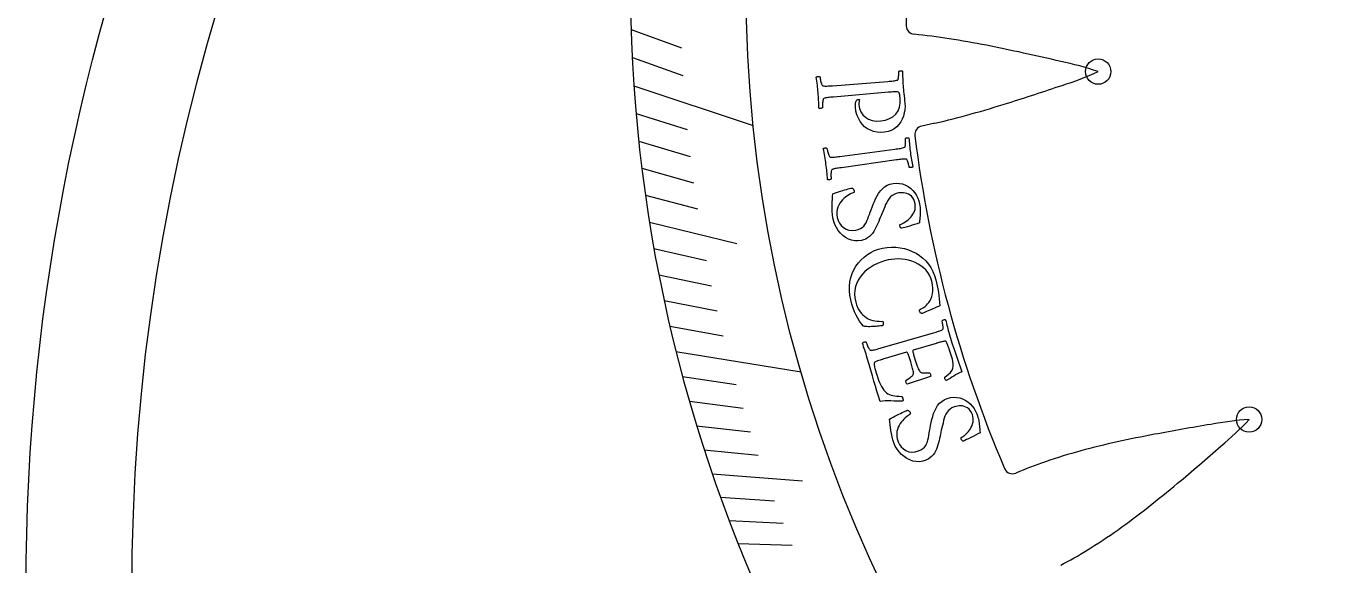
# Model space of a CAD drawing. Header units: millimetres. Extents: x -61 to 61, y -61 to 61.
# Drawn here: x -60.75 to -23.45, y 0.67 to 16.16 of the extents above; entities that cross this region are included whole.
import ezdxf

# ---------------------------------------------------------------- set-up
doc = ezdxf.new("R2010")
doc.units = ezdxf.units.MM
for name, color, linetype in [('CUT_INNER', 6, 'Continuous'), ('CUT_OUTER', 1, 'Continuous'), ('ENGRAVE', 7, 'Continuous'), ('ENGRAVE_FINE', 8, 'Continuous'), ('TEXT', 5, 'Continuous')]:
    doc.layers.add(name, color=color, linetype=linetype)

msp = doc.modelspace()

# ---------------------------------------------------------------- linework, layer by layer
at = {"layer": 'CUT_INNER'}
msp.add_lwpolyline([(-34.6511, 13.3619), (-35.0287, 13.2817)], dxfattribs=at)
for centre, radius, start, end in [((-0.0003, 17.3601), 35.4923, 92.38122, 181.94185), ((-0.0001, 0), 57.7124, 121.992876, 268.538679), ((-0.0002, 17.3596), 43.3901, 133.66091, 237.28798), ((-35.2224, 16.1658), 0.25, 181.93359, 263.62679), ((-36.9843, -1.7653), 17.7675, 81.10879, 84.39898), ((-38.5116, -11.6718), 27.7911, 78.92215, 81.1546), ((-42.4184, -31.6875), 48.1844, 77.64076, 78.93621), ((-48.8219, -61.2319), 78.4147, 76.888453, 77.6909), ((-32.9302, 6.082), 9.2531, 71.29629, 78.17294), ((-33.7747, 23.2755), 9.2509, 287.44678, 294.33332), ((-53.4529, 80.4569), 69.7207, 287.43513, 288.785402), ((-43.2973, 48.0963), 35.804, 285.70487, 287.44646), ((-39.668, 35.177), 22.3846, 282.95135, 285.71302), ((-34.9767, 13.0371), 0.25, 101.99821, 187.20703), ((-0.0085, 17.3579), 35.4841, 187.04502, 203.09191), ((-14.7016, -68.137), 73.8318, 99.375973, 100.650986), ((-25.0179, -4.3732), 9.2416, 93.79016, 100.67508), ((-32.3757, 11.1766), 9.2504, 309.94668, 316.83323), ((-24.5981, -17.6808), 22.4093, 102.40711, 105.16278), ((-21.7077, -30.7959), 35.8391, 100.67699, 102.41524), ((-26.2786, -11.4797), 15.9846, 105.16267, 108.98778), ((-72.4386, 56.4752), 69.7207, 309.93513, 311.285402), ((-32.4194, 3.5385), 0.25, 203.02734, 292.63135), ((-28.0117, -6.555), 10.764, 108.79407, 113.61278), ((-50.6723, 30.4643), 35.804, 308.20487, 309.94646), ((-42.3752, 19.9173), 22.3846, 305.45135, 308.21302), ((-38.6529, 14.6894), 15.9669, 301.61797, 305.45144), ((-35.7449, 9.8809), 10.3477, 297.06902, 301.86487)]:
    msp.add_arc(centre, radius, start, end, dxfattribs=at)
at = {"layer": 'CUT_OUTER'}
msp.add_circle((0, 0), 60.75, dxfattribs=at)
at = {"layer": 'ENGRAVE'}
for points in [[(-43.292, 14.441), (-39.867, 13.2985)], [(-42.086, 6.8011), (-38.4941, 6.2206)]]:
    msp.add_lwpolyline(points, dxfattribs=at)
for centre, radius in [((0, 17.3597), 40.0734), ((-29.9621, 14.8464), 0.3645), ((-25.628, 4.8486), 0.3645)]:
    msp.add_circle(centre, radius, dxfattribs=at)
at = {"layer": 'ENGRAVE_FINE'}
for points in [[(-43.3708, 16.0594), (-41.9286, 15.5254)], [(-43.3388, 15.2467), (-41.8867, 14.7359)], [(-43.2308, 13.6423), (-41.7599, 13.1781)], [(-43.1554, 12.8509), (-41.6759, 12.4103)], [(-43.0663, 12.067), (-41.5786, 11.6501)], [(-42.9638, 11.2907), (-41.4683, 10.8977)], [(-42.8482, 10.5222), (-40.3382, 9.9058)], [(-42.7199, 9.7617), (-41.2103, 9.4167)], [(-42.5792, 9.0092), (-41.0632, 8.6884)], [(-42.4264, 8.2648), (-40.9045, 7.9683)], [(-42.2619, 7.5288), (-40.7346, 7.2567)], [(-41.899, 6.0819), (-40.3622, 5.8588)], [(-41.7013, 5.3712), (-40.1604, 5.1728)], [(-41.493, 4.6692), (-39.9485, 4.4954)], [(-41.2746, 3.9758), (-39.727, 3.8267)], [(-41.0462, 3.2912), (-38.4567, 3.0835)], [(-40.8083, 2.6153), (-39.256, 2.5158)], [(-40.5611, 1.9482), (-39.0071, 1.8735)], [(-40.3048, 1.2899), (-38.7497, 1.2402)]]:
    msp.add_lwpolyline(points, dxfattribs=at)
at = {"layer": 'TEXT'}
for points in [[(-36.1002, 13.1052), (-36.2095, 13.0986), (-36.3133, 13.1054), (-36.4117, 13.1257), (-36.5047, 13.1595), (-36.5908, 13.2058), (-36.6684, 13.2634), (-36.7376, 13.3325), (-36.7982, 13.4129), (-36.849, 13.5034), (-36.8886, 13.6026), (-36.9171, 13.7105), (-36.9343, 13.8269), (-36.9354, 13.8432), (-36.9357, 13.862), (-36.9353, 13.8832), (-36.9342, 13.9068), (-36.9321, 13.9305), (-36.9288, 13.952), (-36.9243, 13.9712), (-36.9187, 13.9881), (-36.9145, 13.9932), (-36.9088, 14.0004), (-36.9016, 14.0096), (-36.8929, 14.0208), (-36.8825, 14.0317), (-36.8701, 14.04), (-36.8559, 14.0455), (-36.8397, 14.0484), (-36.8299, 14.0481), (-36.8231, 14.0451), (-36.8195, 14.0395), (-36.819, 14.0313), (-36.8215, 14.0157), (-36.8243, 13.9996), (-36.8272, 13.9829), (-36.8303, 13.9658), (-36.8328, 13.948), (-36.8341, 13.9294), (-36.8341, 13.91), (-36.8328, 13.8897), (-36.8132, 13.7842), (-36.7754, 13.6895), (-36.7196, 13.6058), (-36.6457, 13.5333), (-36.5558, 13.4766), (-36.4519, 13.4406), (-36.3341, 13.4251), (-36.2024, 13.43), (-36.0716, 13.4536), (-35.9566, 13.4939), (-35.8572, 13.5508), (-35.7734, 13.6244), (-35.7088, 13.7142), (-35.6666, 13.8204), (-35.6469, 13.9429), (-35.6494, 14.082), (-35.6514, 14.1005), (-35.6542, 14.1233), (-35.6578, 14.1504), (-35.6623, 14.1817), (-35.6683, 14.2116), (-35.6765, 14.2342), (-35.687, 14.2494), (-35.6996, 14.2574), (-35.7203, 14.2621), (-35.7468, 14.2648), (-35.7791, 14.2653), (-35.8172, 14.2638), (-35.8583, 14.261), (-35.8996, 14.258), (-35.9412, 14.2548), (-35.9829, 14.2513), (-37.5667, 14.1145), (-37.6079, 14.1108), (-37.6476, 14.107), (-37.6859, 14.1031), (-37.7227, 14.0991), (-37.757, 14.0943), (-37.7879, 14.0881), (-37.8153, 14.0805), (-37.8392, 14.0715), (-37.8479, 14.0639), (-37.8556, 14.0506), (-37.8623, 14.0315), (-37.868, 14.0066), (-37.8726, 13.9786), (-37.8759, 13.9499), (-37.8779, 13.9206), (-37.8787, 13.8907), (-37.8786, 13.8628), (-37.8783, 13.8395), (-37.8776, 13.8209), (-37.8767, 13.807), (-37.8852, 13.8009), (-37.8967, 13.7958), (-37.9112, 13.7917), (-37.9287, 13.7884), (-37.9463, 13.7869), (-37.9612, 13.7878), (-37.9735, 13.7912), (-37.9832, 13.797), (-37.9849, 13.8549), (-37.9866, 13.9116), (-37.9883, 13.967), (-37.9901, 14.0212), (-37.9923, 14.0751), (-37.9952, 14.1297), (-37.9988, 14.185), (-38.0031, 14.2409), (-38.0078, 14.2953), (-38.0133, 14.3499), (-38.0194, 14.4047), (-38.0261, 14.4597), (-38.0333, 14.5152), (-38.0407, 14.5714), (-38.0483, 14.6283), (-38.0561, 14.686), (-38.0475, 14.6933), (-38.0359, 14.6986), (-38.0213, 14.7019), (-38.0037, 14.7033), (-37.986, 14.703), (-37.971, 14.7012), (-37.9588, 14.698), (-37.9494, 14.6935), (-37.948, 14.6796), (-37.9457, 14.6611), (-37.9422, 14.6381), (-37.9377, 14.6106), (-37.9321, 14.5811), (-37.9253, 14.5521), (-37.9173, 14.5238), (-37.9082, 14.496), (-37.8984, 14.4718), (-37.8887, 14.4542), (-37.879, 14.4431), (-37.8693, 14.4386), (-37.8442, 14.4336), (-37.816, 14.4306), (-37.7845, 14.4295), (-37.7498, 14.4304), (-37.7129, 14.4324), (-37.6745, 14.4348), (-37.6347, 14.4375), (-37.5935, 14.4406), (-36.0048, 14.564), (-35.9635, 14.5673), (-35.9234, 14.5707), (-35.8845, 14.5743), (-35.8468, 14.5781), (-35.8116, 14.5825), (-35.78, 14.5883), (-35.7522, 14.5954), (-35.728, 14.6038), (-35.7177, 14.6095), (-35.7093, 14.6213), (-35.7027, 14.6391), (-35.6981, 14.6629), (-35.6947, 14.69), (-35.6921, 14.7174), (-35.6902, 14.7453), (-35.689, 14.7735), (-35.6884, 14.7998), (-35.6882, 14.8217), (-35.6883, 14.8392), (-35.6889, 14.8523), (-35.6802, 14.8578), (-35.6685, 14.8624), (-35.6539, 14.8661), (-35.6364, 14.8688), (-35.6188, 14.8699), (-35.6038, 14.8688), (-35.5916, 14.8654), (-35.5821, 14.8598), (-35.5803, 14.8055), (-35.5787, 14.7519), (-35.5773, 14.6989), (-35.5761, 14.6466), (-35.5746, 14.5947), (-35.5724, 14.5432), (-35.5694, 14.4919), (-35.5656, 14.4409), (-35.5609, 14.3873), (-35.5555, 14.3316), (-35.5493, 14.274), (-35.5424, 14.2144), (-35.5351, 14.1516), (-35.5278, 14.0845), (-35.5204, 14.013), (-35.513, 13.9372), (-35.5087, 13.8435), (-35.5142, 13.7508), (-35.5294, 13.6591), (-35.5543, 13.5683), (-35.5887, 13.4813), (-35.6326, 13.4008), (-35.686, 13.3268), (-35.7488, 13.2594), (-35.8215, 13.2016), (-35.9043, 13.1566), (-35.9972, 13.1244), (-36.1002, 13.1052)], [(-35.3552, 12.518), (-35.3476, 12.466), (-35.3394, 12.4149), (-35.3305, 12.3645), (-35.321, 12.3149), (-35.311, 12.2652), (-35.3011, 12.2143), (-35.2912, 12.1622), (-35.2813, 12.109), (-35.2893, 12.1015), (-35.3005, 12.0956), (-35.3149, 12.0913), (-35.3323, 12.0885), (-35.35, 12.0874), (-35.3651, 12.0878), (-35.3774, 12.0898), (-35.3871, 12.0933), (-35.3894, 12.1063), (-35.3931, 12.1238), (-35.3981, 12.1457), (-35.4045, 12.172), (-35.4119, 12.2), (-35.4198, 12.227), (-35.4283, 12.253), (-35.4373, 12.278), (-35.4469, 12.2997), (-35.4572, 12.3158), (-35.468, 12.3262), (-35.4796, 12.3311), (-35.5006, 12.333), (-35.5243, 12.3335), (-35.5507, 12.3324), (-35.5798, 12.3298), (-35.6109, 12.3262), (-35.6433, 12.3222), (-35.6772, 12.3178), (-35.7124, 12.3129), (-35.7181, 12.3121), (-35.7238, 12.3113), (-35.7295, 12.3105), (-35.7352, 12.3097), (-35.7408, 12.3089), (-35.7465, 12.3081), (-35.7522, 12.3073), (-35.7579, 12.3065), (-37.3357, 12.0835), (-37.3414, 12.0827), (-37.347, 12.0819), (-37.3527, 12.0811), (-37.3584, 12.0803), (-37.3641, 12.0795), (-37.3697, 12.0787), (-37.3754, 12.0779), (-37.3811, 12.0771), (-37.4162, 12.072), (-37.4496, 12.067), (-37.4813, 12.0619), (-37.5114, 12.0568), (-37.5392, 12.0512), (-37.5642, 12.0449), (-37.5865, 12.0377), (-37.6059, 12.0297), (-37.6142, 12.0217), (-37.6212, 12.0079), (-37.6269, 11.9885), (-37.6312, 11.9634), (-37.6343, 11.935), (-37.636, 11.9058), (-37.6363, 11.8758), (-37.6353, 11.8451), (-37.6336, 11.8164), (-37.6319, 11.7926), (-37.6302, 11.7737), (-37.6285, 11.7597), (-37.6367, 11.7532), (-37.6479, 11.7475), (-37.6622, 11.7426), (-37.6794, 11.7384), (-37.6969, 11.7359), (-37.7119, 11.736), (-37.7244, 11.7387), (-37.7343, 11.744), (-37.7391, 11.8017), (-37.7439, 11.8582), (-37.7487, 11.9135), (-37.7534, 11.9675), (-37.7585, 12.0212), (-37.7644, 12.0756), (-37.7709, 12.1305), (-37.7782, 12.1861), (-37.786, 12.2403), (-37.7944, 12.2949), (-37.8035, 12.3499), (-37.8134, 12.4053), (-37.8237, 12.4612), (-37.8342, 12.5175), (-37.8449, 12.5743), (-37.8558, 12.6316), (-37.8476, 12.6393), (-37.8363, 12.6453), (-37.8219, 12.6494), (-37.8044, 12.6517), (-37.7867, 12.6523), (-37.7716, 12.6514), (-37.7593, 12.6489), (-37.7496, 12.6448), (-37.7475, 12.6309), (-37.7441, 12.6122), (-37.7393, 12.5889), (-37.7333, 12.5608), (-37.7259, 12.5307), (-37.7175, 12.5016), (-37.7079, 12.4734), (-37.6973, 12.446), (-37.6863, 12.4224), (-37.6756, 12.4053), (-37.6653, 12.3948), (-37.6554, 12.3908), (-37.6301, 12.3872), (-37.6017, 12.3857), (-37.5702, 12.3863), (-37.5356, 12.3891), (-37.4988, 12.3931), (-37.4606, 12.3976), (-37.421, 12.4024), (-37.3801, 12.4078), (-35.8004, 12.617), (-35.7593, 12.6226), (-35.7194, 12.6282), (-35.6808, 12.6339), (-35.6434, 12.6397), (-35.6085, 12.646), (-35.5773, 12.6535), (-35.5499, 12.6621), (-35.5262, 12.6718), (-35.5162, 12.6781), (-35.5084, 12.6903), (-35.5028, 12.7084), (-35.4995, 12.7325), (-35.4976, 12.7598), (-35.4965, 12.7877), (-35.4962, 12.8161), (-35.4967, 12.8452), (-35.4976, 12.8723), (-35.4986, 12.8947), (-35.4997, 12.9125), (-35.501, 12.9257), (-35.4926, 12.9317), (-35.4812, 12.9369), (-35.4669, 12.9413), (-35.4495, 12.945), (-35.432, 12.947), (-35.417, 12.9467), (-35.4046, 12.944), (-35.3949, 12.9389), (-35.3901, 12.8847), (-35.3855, 12.8309), (-35.3812, 12.7775), (-35.3771, 12.7245), (-35.3727, 12.6721), (-35.3676, 12.6202), (-35.3617, 12.5688), (-35.3552, 12.518)], [(-35.0908, 11.0445), (-35.082, 10.9911), (-35.0757, 10.9422), (-35.0718, 10.8977), (-35.0703, 10.8576), (-35.0706, 10.8193), (-35.0719, 10.7804), (-35.0743, 10.7408), (-35.0778, 10.7005), (-35.0817, 10.6574), (-35.0856, 10.6094), (-35.0895, 10.5565), (-35.0934, 10.4987), (-35.1632, 10.4745), (-35.2344, 10.4511), (-35.307, 10.4285), (-35.381, 10.4069), (-35.451, 10.3871), (-35.5116, 10.3704), (-35.5628, 10.3566), (-35.6047, 10.3459), (-35.6135, 10.3444), (-35.622, 10.3472), (-35.6301, 10.3544), (-35.6378, 10.3658), (-35.6446, 10.3789), (-35.65, 10.3909), (-35.6539, 10.4017), (-35.6564, 10.4113), (-35.6578, 10.4236), (-35.6571, 10.4348), (-35.6542, 10.445), (-35.6492, 10.4543), (-35.6151, 10.4665), (-35.5789, 10.483), (-35.5405, 10.5036), (-35.5, 10.5283), (-35.4593, 10.5567), (-35.4201, 10.5882), (-35.3824, 10.6229), (-35.3464, 10.6607), (-35.3131, 10.7013), (-35.2839, 10.7444), (-35.2587, 10.7898), (-35.2376, 10.8377), (-35.2222, 10.8877), (-35.214, 10.9392), (-35.2131, 10.9924), (-35.2195, 11.0473), (-35.2356, 11.1147), (-35.2583, 11.1731), (-35.2875, 11.2225), (-35.3234, 11.2629), (-35.3639, 11.2957), (-35.4071, 11.322), (-35.4532, 11.3418), (-35.5019, 11.3552), (-35.5515, 11.3632), (-35.5998, 11.3667), (-35.6469, 11.3658), (-35.6927, 11.3604), (-35.7624, 11.3439), (-35.8243, 11.319), (-35.8785, 11.2858), (-35.9249, 11.244), (-35.9656, 11.1958), (-36.0026, 11.1428), (-36.0357, 11.0852), (-36.0651, 11.023), (-36.0927, 10.9582), (-36.1206, 10.8929), (-36.1489, 10.8273), (-36.1774, 10.7612), (-36.198, 10.7104), (-36.2194, 10.657), (-36.2418, 10.6009), (-36.2651, 10.5422), (-36.2898, 10.4824), (-36.3164, 10.4231), (-36.345, 10.3642), (-36.3756, 10.3059), (-36.4091, 10.2497), (-36.4464, 10.1975), (-36.4877, 10.1492), (-36.5328, 10.1049), (-36.5824, 10.0662), (-36.6372, 10.0346), (-36.6969, 10.0103), (-36.7618, 9.9931), (-36.8596, 9.9807), (-36.9543, 9.9835), (-37.0459, 10.0015), (-37.1344, 10.0347), (-37.2179, 10.0807), (-37.2945, 10.1366), (-37.3641, 10.2025), (-37.4267, 10.2783), (-37.4806, 10.3616), (-37.5243, 10.4497), (-37.5576, 10.5425), (-37.5806, 10.6399), (-37.5946, 10.7336), (-37.6028, 10.8265), (-37.6054, 10.9186), (-37.6023, 11.0098), (-37.5967, 11.0982), (-37.5922, 11.1817), (-37.5885, 11.2602), (-37.5859, 11.3338), (-37.532, 11.3539), (-37.4761, 11.3735), (-37.4182, 11.3927), (-37.3583, 11.4114), (-37.2993, 11.4291), (-37.2438, 11.4452), (-37.1919, 11.4598), (-37.1437, 11.4728), (-37.1016, 11.4837), (-37.0684, 11.492), (-37.0439, 11.4977), (-37.0282, 11.5008), (-37.0175, 11.4924), (-37.0075, 11.4832), (-36.998, 11.4732), (-36.9892, 11.4624), (-36.9814, 11.451), (-36.9753, 11.439), (-36.9708, 11.4265), (-36.9678, 11.4136), (-36.9675, 11.3979), (-36.9719, 11.3848), (-36.9811, 11.3744), (-36.9951, 11.3666), (-37.0228, 11.3547), (-37.0549, 11.3389), (-37.0916, 11.3192), (-37.1326, 11.2956), (-37.1758, 11.2679), (-37.2191, 11.2357), (-37.2623, 11.199), (-37.3055, 11.1579), (-37.3462, 11.1122), (-37.3819, 11.0618), (-37.4127, 11.0067), (-37.4385, 10.947), (-37.457, 10.8822), (-37.466, 10.8118), (-37.4654, 10.7359), (-37.4551, 10.6545), (-37.432, 10.5689), (-37.395, 10.4917), (-37.3441, 10.4232), (-37.2794, 10.3634), (-37.2033, 10.3174), (-37.1183, 10.2905), (-37.0245, 10.2827), (-36.922, 10.2937), (-36.8501, 10.312), (-36.7883, 10.3373), (-36.7366, 10.3697), (-36.6949, 10.409), (-36.6602, 10.4541), (-36.6292, 10.5038), (-36.6019, 10.5579), (-36.5783, 10.6166), (-36.5561, 10.6787), (-36.5334, 10.743), (-36.5099, 10.8094), (-36.4858, 10.878), (-36.4556, 10.955), (-36.4233, 11.0333), (-36.389, 11.1131), (-36.3525, 11.1942), (-36.3122, 11.2733), (-36.2663, 11.3473), (-36.2148, 11.416), (-36.1578, 11.4795), (-36.0939, 11.5345), (-36.0218, 11.578), (-35.9415, 11.6099), (-35.8531, 11.6304), (-35.7572, 11.6393), (-35.6657, 11.6347), (-35.5784, 11.6167), (-35.4956, 11.5853), (-35.4184, 11.543), (-35.3481, 11.4921), (-35.2848, 11.4326), (-35.2283, 11.3645), (-35.18, 11.2902), (-35.141, 11.2122), (-35.1113, 11.1303), (-35.0908, 11.0445)], [(-34.6243, 8.8665), (-34.6041, 8.7804), (-34.585, 8.692), (-34.567, 8.6011), (-34.5501, 8.5078), (-34.5354, 8.4126), (-34.524, 8.3156), (-34.5158, 8.2171), (-34.5109, 8.1169), (-34.5154, 8.1148), (-34.529, 8.1087), (-34.5516, 8.0985), (-34.5832, 8.0842), (-34.621, 8.0674), (-34.6619, 8.0494), (-34.706, 8.0303), (-34.7533, 8.0101), (-34.801, 7.9898), (-34.8464, 7.9703), (-34.8896, 7.9516), (-34.9306, 7.9337), (-34.9663, 7.9182), (-34.994, 7.9066), (-35.0135, 7.8988), (-35.025, 7.8948), (-35.0323, 7.8928), (-35.0407, 7.8944), (-35.05, 7.8996), (-35.0603, 7.9083), (-35.0702, 7.9193), (-35.0783, 7.9313), (-35.0848, 7.9442), (-35.0895, 7.9581), (-35.092, 7.9704), (-35.0929, 7.9821), (-35.0922, 7.9933), (-35.0899, 8.004), (-35.0681, 8.015), (-35.0414, 8.0299), (-35.0098, 8.0487), (-34.9734, 8.0714), (-34.9347, 8.0989), (-34.8965, 8.1319), (-34.8587, 8.1704), (-34.8214, 8.2145), (-34.787, 8.2646), (-34.7581, 8.3216), (-34.7345, 8.3853), (-34.7163, 8.4558), (-34.706, 8.534), (-34.7064, 8.6206), (-34.7173, 8.7158), (-34.7387, 8.8196), (-34.7673, 8.9118), (-34.8059, 8.9969), (-34.8546, 9.075), (-34.9135, 9.1462), (-34.9808, 9.2103), (-35.0546, 9.2672), (-35.1349, 9.317), (-35.2218, 9.3597), (-35.3133, 9.395), (-35.4074, 9.4229), (-35.5042, 9.4433), (-35.6038, 9.4562), (-35.7039, 9.4616), (-35.8026, 9.4595), (-35.8999, 9.4499), (-35.9958, 9.4328), (-36.1009, 9.4059), (-36.2035, 9.372), (-36.3036, 9.3311), (-36.4011, 9.2831), (-36.494, 9.2283), (-36.5802, 9.1669), (-36.6598, 9.099), (-36.7327, 9.0244), (-36.7971, 8.9436), (-36.8512, 8.8569), (-36.8949, 8.7645), (-36.9284, 8.6662), (-36.9493, 8.5625), (-36.9559, 8.4539), (-36.9479, 8.3404), (-36.9253, 8.2221), (-36.9018, 8.1412), (-36.8732, 8.0685), (-36.8395, 8.0038), (-36.801, 7.9472), (-36.7594, 7.8975), (-36.7166, 7.8533), (-36.6728, 7.8148), (-36.628, 7.782), (-36.5653, 7.7445), (-36.5018, 7.7153), (-36.4375, 7.6945), (-36.3724, 7.682), (-36.3092, 7.675), (-36.2507, 7.6707), (-36.1969, 7.6693), (-36.1478, 7.6705), (-36.1387, 7.6401), (-36.1354, 7.6096), (-36.138, 7.5789), (-36.1465, 7.5482), (-36.1628, 7.5446), (-36.1861, 7.5409), (-36.2162, 7.5371), (-36.2533, 7.5331), (-36.2947, 7.5292), (-36.3378, 7.5256), (-36.3828, 7.5223), (-36.4296, 7.5192), (-36.4761, 7.5169), (-36.5202, 7.5158), (-36.5619, 7.5158), (-36.6012, 7.517), (-36.636, 7.5194), (-36.6642, 7.5231), (-36.6858, 7.5281), (-36.7008, 7.5344), (-36.7596, 7.6018), (-36.8145, 7.6759), (-36.8655, 7.7568), (-36.9126, 7.8443), (-36.9561, 7.9399), (-36.9963, 8.045), (-37.0331, 8.1595), (-37.0663, 8.2835), (-37.0929, 8.4184), (-37.1057, 8.5505), (-37.1048, 8.6796), (-37.0903, 8.8057), (-37.0636, 8.9273), (-37.0258, 9.0428), (-36.977, 9.1522), (-36.9174, 9.2555), (-36.8482, 9.3515), (-36.7706, 9.4391), (-36.6847, 9.5183), (-36.5907, 9.5892), (-36.4896, 9.6507), (-36.3826, 9.7018), (-36.2697, 9.7426), (-36.1511, 9.7732), (-36.0229, 9.7942), (-35.8963, 9.8032), (-35.7713, 9.8003), (-35.6479, 9.7856), (-35.5276, 9.7601), (-35.4117, 9.7247), (-35.3001, 9.6796), (-35.1929, 9.6247), (-35.0917, 9.5604), (-34.9983, 9.487), (-34.9127, 9.4045), (-34.8347, 9.3128), (-34.7659, 9.2128), (-34.708, 9.1052), (-34.6608, 8.9898), (-34.6243, 8.8665)], [(-34.2399, 7.3069), (-34.2027, 7.1835), (-34.1618, 7.0546), (-34.1172, 6.9201), (-34.0688, 6.7802), (-34.0192, 6.6383), (-33.9709, 6.4979), (-33.9239, 6.3591), (-33.8783, 6.2217), (-33.941, 6.1908), (-34.0006, 6.1594), (-34.057, 6.1276), (-34.1102, 6.0953), (-34.1624, 6.0628), (-34.2156, 6.0305), (-34.2698, 5.9982), (-34.3251, 5.966), (-34.3364, 5.9737), (-34.3465, 5.9852), (-34.3553, 6.0005), (-34.3629, 6.0196), (-34.368, 6.0403), (-34.3681, 6.0568), (-34.3634, 6.0691), (-34.3537, 6.0771), (-34.2664, 6.1399), (-34.2005, 6.2018), (-34.1558, 6.2629), (-34.1325, 6.3232), (-34.124, 6.3841), (-34.1241, 6.447), (-34.1328, 6.5119), (-34.15, 6.5789), (-34.2412, 6.8721), (-34.2451, 6.8848), (-34.2507, 6.9017), (-34.2578, 6.923), (-34.2665, 6.9485), (-34.2761, 6.9757), (-34.2861, 7.0018), (-34.2965, 7.0268), (-34.3073, 7.0508), (-34.3183, 7.0714), (-34.329, 7.0863), (-34.3395, 7.0956), (-34.3498, 7.0992), (-34.3708, 7.098), (-34.3944, 7.0949), (-34.4203, 7.09), (-34.4486, 7.0831), (-34.4784, 7.075), (-34.5085, 7.0666), (-34.5391, 7.0579), (-34.57, 7.0488), (-34.5821, 7.0452), (-34.5929, 7.0419), (-34.6023, 7.0391), (-34.6103, 7.0368), (-35.2768, 6.838), (-35.2825, 6.8331), (-35.2852, 6.8227), (-35.2847, 6.8069), (-35.2811, 6.7857), (-35.2754, 6.7611), (-35.2689, 6.7353), (-35.2615, 6.7083), (-35.2533, 6.6802), (-35.1972, 6.4967), (-35.1783, 6.4375), (-35.1606, 6.3855), (-35.1442, 6.3408), (-35.1289, 6.3033), (-35.1138, 6.2722), (-35.0979, 6.2466), (-35.0813, 6.2264), (-35.0638, 6.2116), (-35.0446, 6.2009), (-35.0228, 6.1931), (-34.9984, 6.1881), (-34.9714, 6.1859), (-34.9407, 6.1856), (-34.9053, 6.1864), (-34.8653, 6.1882), (-34.8205, 6.191), (-34.808, 6.1901), (-34.7969, 6.1829), (-34.7872, 6.1693), (-34.7791, 6.1494), (-34.7738, 6.1293), (-34.7719, 6.1116), (-34.7732, 6.0962), (-34.7777, 6.0832), (-35.4466, 5.8663), (-35.4559, 5.8733), (-35.4645, 5.8845), (-35.4725, 5.8999), (-35.4799, 5.9195), (-35.4846, 5.9398), (-35.4849, 5.9569), (-35.4806, 5.971), (-35.4719, 5.9821), (-35.4283, 6.0094), (-35.3915, 6.0333), (-35.3613, 6.0537), (-35.3378, 6.0708), (-35.3194, 6.0854), (-35.3045, 6.0983), (-35.293, 6.1097), (-35.2851, 6.1194), (-35.2794, 6.1285), (-35.2745, 6.1381), (-35.2706, 6.1482), (-35.2675, 6.1587), (-35.2646, 6.1728), (-35.2646, 6.1923), (-35.2677, 6.2173), (-35.2737, 6.2479), (-35.2816, 6.2819), (-35.2905, 6.3173), (-35.3002, 6.3542), (-35.3109, 6.3925), (-35.322, 6.4309), (-35.3328, 6.4682), (-35.3436, 6.5043), (-35.3541, 6.5392), (-35.3617, 6.5634), (-35.3699, 6.5891), (-35.3788, 6.6164), (-35.3884, 6.6451), (-35.3982, 6.6736), (-35.4079, 6.6999), (-35.4174, 6.724), (-35.4267, 6.746), (-35.436, 6.7639), (-35.4452, 6.7759), (-35.4544, 6.782), (-35.4635, 6.7823), (-36.1446, 6.5791), (-36.1488, 6.5779), (-36.1538, 6.5764), (-36.1597, 6.5746), (-36.1666, 6.5726), (-36.194, 6.5643), (-36.2251, 6.5546), (-36.2597, 6.5437), (-36.2979, 6.5314), (-36.3333, 6.5189), (-36.3595, 6.5074), (-36.3766, 6.4969), (-36.3844, 6.4874), (-36.3901, 6.4643), (-36.3927, 6.4399), (-36.392, 6.4141), (-36.3882, 6.387), (-36.3813, 6.3555), (-36.3714, 6.3166), (-36.3584, 6.2702), (-36.3423, 6.2164), (-36.2885, 6.0421), (-36.2667, 5.978), (-36.2417, 5.9155), (-36.2136, 5.8544), (-36.1823, 5.7949), (-36.1492, 5.7399), (-36.1152, 5.6923), (-36.0806, 5.6521), (-36.0454, 5.6193), (-36.004, 5.5885), (-35.9585, 5.5642), (-35.9088, 5.5465), (-35.855, 5.5353), (-35.7981, 5.528), (-35.7394, 5.5219), (-35.6787, 5.5169), (-35.6162, 5.5132), (-35.6047, 5.5105), (-35.5944, 5.5023), (-35.5854, 5.4886), (-35.5775, 5.4696), (-35.5688, 5.4392), (-35.5647, 5.4133), (-35.565, 5.3919), (-35.57, 5.3751), (-35.6523, 5.3764), (-35.7373, 5.3781), (-35.8249, 5.3804), (-35.9152, 5.3832), (-36.0031, 5.3846), (-36.0833, 5.3829), (-36.1559, 5.3779), (-36.2208, 5.3696), (-36.2683, 5.5157), (-36.3142, 5.6618), (-36.3584, 5.8079), (-36.401, 5.954), (-36.4444, 6.1047), (-36.4909, 6.2645), (-36.5404, 6.4337), (-36.5928, 6.6121), (-36.6112, 6.6739), (-36.6293, 6.7322), (-36.6471, 6.7871), (-36.6645, 6.8386), (-36.6815, 6.8889), (-36.698, 6.9404), (-36.7141, 6.993), (-36.7296, 7.0468), (-36.7227, 7.0557), (-36.7124, 7.0633), (-36.6987, 7.0695), (-36.6818, 7.0744), (-36.6643, 7.0777), (-36.6493, 7.079), (-36.6367, 7.0783), (-36.6266, 7.0758), (-36.6224, 7.0623), (-36.6162, 7.0444), (-36.6081, 7.022), (-36.5979, 6.9951), (-36.5861, 6.9665), (-36.5735, 6.9389), (-36.5598, 6.9124), (-36.5452, 6.887), (-36.5308, 6.8652), (-36.5177, 6.8499), (-36.5059, 6.8411), (-36.4955, 6.8387), (-36.47, 6.8388), (-36.4417, 6.8416), (-36.4107, 6.8469), (-36.3769, 6.8548), (-36.3411, 6.8642), (-36.304, 6.8743), (-36.2656, 6.885), (-36.2258, 6.8964), (-34.6949, 7.3386), (-34.6551, 7.3502), (-34.6165, 7.3617), (-34.5792, 7.3731), (-34.543, 7.3843), (-34.5094, 7.3958), (-34.4797, 7.4079), (-34.4539, 7.4204), (-34.432, 7.4336), (-34.423, 7.4413), (-34.4171, 7.4545), (-34.4143, 7.4732), (-34.4146, 7.4975), (-34.4168, 7.5248), (-34.4199, 7.5526), (-34.4238, 7.5808), (-34.4286, 7.6094), (-34.4335, 7.636), (-34.4378, 7.6581), (-34.4416, 7.6755), (-34.4449, 7.6883), (-34.4374, 7.6955), (-34.427, 7.7024), (-34.4134, 7.7089), (-34.3968, 7.7151), (-34.3798, 7.7198), (-34.3649, 7.7217), (-34.3523, 7.7208), (-34.3418, 7.7173), (-34.3291, 7.6644), (-34.3165, 7.6118), (-34.3043, 7.5597), (-34.2923, 7.5079), (-34.2802, 7.4567), (-34.2674, 7.4061), (-34.254, 7.3562), (-34.2399, 7.3069)], [(-33.4465, 5.0074), (-33.4285, 4.9565), (-33.4137, 4.9094), (-33.4021, 4.8663), (-33.3936, 4.827), (-33.3872, 4.7893), (-33.3818, 4.7507), (-33.3772, 4.7113), (-33.3735, 4.671), (-33.3699, 4.6279), (-33.3654, 4.58), (-33.3599, 4.5272), (-33.3536, 4.4697), (-33.4181, 4.4336), (-33.4842, 4.3981), (-33.5517, 4.3632), (-33.6208, 4.3289), (-33.6863, 4.2972), (-33.743, 4.2701), (-33.791, 4.2477), (-33.8303, 4.2298), (-33.8388, 4.2268), (-33.8476, 4.2281), (-33.8568, 4.2337), (-33.8664, 4.2436), (-33.8754, 4.2553), (-33.8828, 4.2661), (-33.8886, 4.2761), (-33.8927, 4.2852), (-33.8963, 4.297), (-33.8975, 4.3082), (-33.8965, 4.3188), (-33.8931, 4.3287), (-33.8617, 4.3468), (-33.8289, 4.3693), (-33.7947, 4.3963), (-33.7592, 4.4277), (-33.724, 4.4627), (-33.6909, 4.5006), (-33.66, 4.5414), (-33.631, 4.5849), (-33.6054, 4.6307), (-33.5841, 4.6782), (-33.5673, 4.7274), (-33.5549, 4.7782), (-33.5484, 4.8301), (-33.5494, 4.8823), (-33.5578, 4.9348), (-33.5737, 4.9877), (-33.6013, 5.0513), (-33.6339, 5.1048), (-33.6713, 5.1483), (-33.7137, 5.1819), (-33.7593, 5.207), (-33.8065, 5.2254), (-33.8553, 5.2369), (-33.9056, 5.2415), (-33.9558, 5.2407), (-34.004, 5.2357), (-34.0502, 5.2266), (-34.0944, 5.2133), (-34.1601, 5.1849), (-34.2167, 5.1495), (-34.2642, 5.1073), (-34.3027, 5.0581), (-34.3343, 5.0035), (-34.3614, 4.9449), (-34.384, 4.8824), (-34.402, 4.816), (-34.4179, 4.7473), (-34.434, 4.6782), (-34.4503, 4.6086), (-34.4668, 4.5386), (-34.4782, 4.485), (-34.49, 4.4286), (-34.5023, 4.3695), (-34.5149, 4.3076), (-34.5288, 4.2444), (-34.5446, 4.1814), (-34.5625, 4.1184), (-34.5824, 4.0556), (-34.6055, 3.9945), (-34.6332, 3.9365), (-34.6653, 3.8818), (-34.7021, 3.8303), (-34.7442, 3.7835), (-34.7925, 3.7428), (-34.8471, 3.7084), (-34.908, 3.6802), (-35.0021, 3.6509), (-35.0958, 3.637), (-35.1891, 3.6387), (-35.2821, 3.656), (-35.3724, 3.6866), (-35.4575, 3.7283), (-35.5376, 3.781), (-35.6125, 3.8448), (-35.6801, 3.9173), (-35.7385, 3.9964), (-35.7876, 4.082), (-35.8273, 4.1739), (-35.8574, 4.2637), (-35.8817, 4.3537), (-35.9004, 4.4439), (-35.9132, 4.5343), (-35.9232, 4.6223), (-35.9333, 4.7053), (-35.9435, 4.7832), (-35.9537, 4.8562), (-35.9042, 4.8854), (-35.8526, 4.9144), (-35.799, 4.9434), (-35.7433, 4.9723), (-35.6882, 5.0001), (-35.6364, 5.0257), (-35.5879, 5.0491), (-35.5426, 5.0703), (-35.5032, 5.0884), (-35.4719, 5.1024), (-35.4487, 5.1123), (-35.4338, 5.1181), (-35.4219, 5.1117), (-35.4104, 5.1044), (-35.3993, 5.0962), (-35.3887, 5.0871), (-35.3791, 5.0772), (-35.3709, 5.0665), (-35.3643, 5.055), (-35.3591, 5.0427), (-35.3561, 5.0274), (-35.3581, 5.0137), (-35.3654, 5.0018), (-35.3778, 4.9917), (-35.403, 4.9751), (-35.4319, 4.954), (-35.4645, 4.9282), (-35.5008, 4.8978), (-35.5385, 4.8629), (-35.5754, 4.8236), (-35.6116, 4.78), (-35.6469, 4.7319), (-35.679, 4.6798), (-35.7053, 4.624), (-35.726, 4.5644), (-35.741, 4.5011), (-35.7479, 4.4341), (-35.7444, 4.3632), (-35.7306, 4.2885), (-35.7062, 4.2102), (-35.6685, 4.1299), (-35.6186, 4.0604), (-35.5565, 4.0018), (-35.4823, 3.9542), (-35.3993, 3.9223), (-35.311, 3.9107), (-35.2173, 3.9194), (-35.1182, 3.9482), (-35.0506, 3.9787), (-34.9942, 4.0145), (-34.949, 4.0553), (-34.9149, 4.1013), (-34.8885, 4.1518), (-34.8667, 4.2061), (-34.8493, 4.2642), (-34.8363, 4.3262), (-34.8253, 4.3912), (-34.8141, 4.4584), (-34.8026, 4.5279), (-34.7909, 4.5997), (-34.7746, 4.6807), (-34.7565, 4.7635), (-34.7367, 4.848), (-34.715, 4.9343), (-34.6891, 5.0192), (-34.6569, 5.1001), (-34.6182, 5.1767), (-34.5731, 5.2492), (-34.5198, 5.3146), (-34.4564, 5.37), (-34.383, 5.4155), (-34.2995, 5.4511), (-34.2066, 5.4766), (-34.1157, 5.4881), (-34.0267, 5.4856), (-33.9396, 5.4692), (-33.8562, 5.441), (-33.7781, 5.4032), (-33.7053, 5.3557), (-33.6378, 5.2985), (-33.5773, 5.2338), (-33.5252, 5.1638), (-33.4816, 5.0883), (-33.4465, 5.0074)]]:
    msp.add_lwpolyline(points, close=True, dxfattribs=at)

doc.saveas('drawing.dxf')
